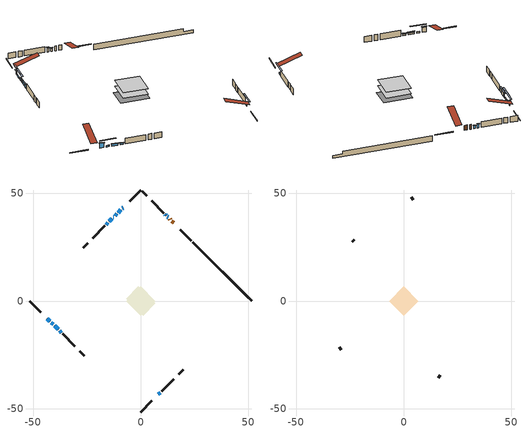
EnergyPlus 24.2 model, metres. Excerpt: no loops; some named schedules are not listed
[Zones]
conditioned space
 floor outside (Floor1 construction): -0.98,0 0,0.98 0.98,0 0,-0.98 z0.91
 floor adiabatic (AdiabaticFloorConstruction): -6.82,0 0,6.82 6.82,0 0,-6.82 z0.91
 floor foundation (Slab1 construction): -6.84,1.13 -1.13,6.84 6.84,-1.13 1.13,-6.84 z-1.45
 wall outside (RimJoist1 construction): 0,-51.56 5.13,-46.42 / -51.56,0 -46.42,-5.13 / 0,51.56 -5.13,46.42 / 23.52,28.04 18.39,33.17 z0.91:1.21
 wall outside (AdiabaticWallConstruction 1): 15.32,36.23 14.47,37.09 / 13.81,37.74 13.42,38.14 z0.91:2.94
 wall outside (AdiabaticWallConstruction): -8.2,43.36 -8.57,42.98 / -12.59,38.97 -12.7,38.86 / 11.73,39.83 11.35,40.21 z0.91:2.56; -43.36,-8.2 -42.17,-9.38 z0.91:2.94; 12.76,38.79 12.38,39.17 z0.91:2.13; -9.23,42.33 -10.45,41.1 / -11.11,40.45 -11.94,39.62 z0.91:1.65; 8.2,-43.36 9.02,-42.53 / -41.52,-10.04 -40.69,-10.87 z0.91:1.55; -13.36,38.2 -14.58,36.98 / -15.23,36.32 -16.06,35.49 z0.91:2.51; -40.03,-11.52 -38.38,-13.17 z0.91:1.67; -37.73,-13.83 -36.9,-14.66 z0.91:1.52
 wall outside (Wall1 construction): 9.68,-41.88 15.3,-36.26 / -36.25,-15.31 -30.63,-20.93 / -16.72,34.84 -22.34,29.22 / 10.69,40.86 5.08,46.48 z0.91:3.35
 wall outside (Wall3 construction): 17.63,-33.93 19.72,-31.84 / -28.29,-23.26 -26.21,-25.35 / -24.67,26.89 -26.76,24.8 / 2.74,48.81 0.66,50.9 z0.91:3.35
 wall foundation (FoundationWall1 construction): 24.18,27.38,-1.45 24.18,27.38,0.91 48.82,2.74,0.91 48.82,2.74,-0.32 51.56,0,-0.32 51.56,0,-1.45
 window (WindowConstruction 5): -8.2,43.36 -8.57,42.98 z0.91:2.56
 window (WindowConstruction 4): -43.36,-8.2 -42.17,-9.38 z0.91:2.94
 window (WindowConstruction 12): 12.76,38.79 12.38,39.17 z0.91:2.13
 window (WindowConstruction 8): -9.23,42.33 -10.45,41.1 z0.91:1.65
 window (WindowConstruction 9): -11.11,40.45 -11.93,39.62 z0.91:1.65
 window (WindowConstruction 10): 8.2,-43.36 9.02,-42.53 z0.91:1.54
 window (WindowConstruction 11): -41.52,-10.04 -40.69,-10.86 z0.91:1.54
 window (WindowConstruction 6): -12.59,38.96 -12.7,38.86 z0.91:2.56
 window (WindowConstruction 7): 11.73,39.83 11.35,40.21 z0.91:2.56
 window (WindowConstruction): -13.36,38.2 -14.58,36.98 z0.91:2.51
 window (WindowConstruction 1): -15.24,36.32 -16.06,35.49 z0.91:2.51
 window (WindowConstruction 2): -40.03,-11.52 -38.38,-13.17 z0.91:1.67
 window (WindowConstruction 3): -37.73,-13.83 -36.9,-14.65 z0.91:1.52
 door (Door): 15.32,36.23 14.47,37.09 z0.91:2.94
 door (Door 1): 13.81,37.75 13.42,38.14 z0.91:2.94
 ceiling adiabatic (AdiabaticFloorConstruction): 0,-6.82 6.82,0 0,6.82 -6.82,0 z0.91
attic - vented
 floor to conditioned space (Floor2 construction Reversed): -6.82,0 0,6.82 6.82,0 0,-6.82 z3.35
 wall outside (Wall2 construction): 15.95,-35.6 16.97,-34.58 / -29.97,-21.59 -28.95,-22.6 / -22.99,28.56 -24.01,27.54 / 4.42,47.14 3.4,48.16 z0.91:3.35
 roof outside (Roof1 construction): 7.54,-44.02,3.35 0.9,-37.37,6.48 -0.85,-39.12,6.48 5.79,-45.77,3.35; -44.02,-7.54,3.35 -37.37,-0.9,6.48 -39.12,0.85,6.48 -45.77,-5.79,3.35; -7.54,44.02,3.35 -0.9,37.37,6.48 0.85,39.12,6.48 -5.79,45.77,3.35; 15.98,35.58,3.35 9.34,28.93,6.48 11.09,27.18,6.48 17.73,33.83,3.35
shading: -8.72,42.84 -8.05,43.5 -8.34,43.78 -9,43.12 z2.76; -42.03,-9.52 -43.5,-8.05 -43.79,-8.35 -42.32,-9.82 z3.14; 12.24,39.31 12.9,38.65 13.19,38.93 12.52,39.6 z2.33; -12.28,39.27 -7.4,44.16 -7.69,44.45 -12.58,39.56 z4.24; -13.77,37.79 -9.28,42.28 -9.57,42.57 -14.06,38.08 z4.24; 10.85,-40.7 6.36,-45.19 6.66,-45.48 11.15,-40.99 z4.13; -38.86,-12.7 -43.35,-8.21 -43.64,-8.5 -39.15,-12.99 z4.13; -12.84,38.71 -12.45,39.11 -12.73,39.39 -13.12,39 z2.76; 11.21,40.35 11.87,39.69 12.15,39.97 11.49,40.63 z2.76; -14.72,36.84 -13.21,38.34 -13.51,38.63 -15.01,37.13 z2.71; -16.21,35.35 -15.09,36.46 -15.38,36.75 -16.5,35.64 z2.71; -38.24,-13.31 -40.18,-11.38 -40.47,-11.67 -38.53,-13.6 z1.87; -36.76,-14.8 -37.87,-13.69 -38.16,-13.98 -37.05,-15.09 z1.72
[Building]
Building 1: Terrain=Suburbs
[Site:Location]
Quebec Intl AP_QC: Latitude {deg}=46.8; Longitude {deg}=-71.38; Time Zone {hr}=-5; Elevation {m}=74; Keep Site Location Information=Yes
[Site:GroundTemperature:Shallow]
0.0108218, -2.24938, -2.43038, -1.3578, 2.94801, 7.23376, 10.9493, 13.303, 13.5029, 11.5886, 7.96783, 3.81355
[Site:WaterMainsTemperature]
Calculation Method=Schedule; Temperature Schedule=mains temperature schedule
[Material] Roughness=Rough; Thermal Absorptance=0.9
Name | Thickness {m} | Conductivity {W/m-K} | Density {kg/m3} | Specific Heat {J/kg-K} | Solar Absorptance | Visible Absorptance
asphalt or fiberglass shingles | 0.00635 | 0.162714 | 1121.4 | 1465.45 | 0.4 | 0.4
ceiling loosefill ins | 0.169333 | 0.0480833 | 16.02 | 1046.75 | 0.7 | 0.7
ceiling stud and cavity | 0.1397 | 0.0837774 | 65.682 | 1177.47 | 0.7 | 0.7
concrete 4.0 in. | 0.1016 | 1.803125 | 2242.8 | 837.4 | 0.7 | 0.7
concrete 8.0 in. | 0.2032 | 1.803125 | 2242.8 | 837.4 | 0.7 | 0.7
door material | 0.04445 | 0.0451087 | 512.64 | 1214.23 | 0.7 | 0.7
exterior vertical ins | 0.0268992 | 0.029427 | 32.04 | 1214.23 | 0.7 | 0.7
floor covering | 0.0127 | 0.0433444 | 54.468 | 1339.84 | 0.6 | 0.6
floor rigid ins; rim joist rigid ins; wall rigid ins | 0.051816 | 0.029427 | 32.04 | 1214.23 | 0.7 | 0.7
floor rigid ins 1; wall rigid ins 1 | 0.512978 | 0.029427 | 32.04 | 1214.23 | 0.7 | 0.7
floor stud and cavity | 0.1397 | 0.101559 | 92.3553 | 1139.71 | 0.7 | 0.7
floor stud and cavity 1 | 0.1397 | 1.75129 | 37.0049 | 1207.88 | 0.7 | 0.7
furniture material conditioned space 1 | 0.1524 | 0.115458 | 640.8 | 1214.23 | 0.6 | 0.6
gypsum board | 0.0127 | 0.160291 | 801 | 837.4 | 0.6 | 0.6
gypsum board 1 | 0.0127 | 0.160291 | 801 | 837.4 | 0.7 | 0.7
osb sheathing 0.5 in. | 0.0127 | 0.115458 | 512.64 | 1214.23 | 0.7 | 0.7
osb sheathing 0.75 in. | 0.01905 | 0.115458 | 512.64 | 1214.23 | 0.7 | 0.7
osb sheathing 2.0 in. | 0.0508 | 0.115458 | 512.64 | 1214.23 | 0.7 | 0.7
rim joist stud and cavity | 0.0508 | 0.0407728 | 125.044 | 1163.47 | 0.6 | 0.6
wall stud and cavity | 0.1397 | 0.199346 | 139.0536 | 1170.24 | 0.7 | 0.7
wall stud and cavity 1 | 0.0889 | 6.9971 | 50.32683 | 1063.81 | 0.6 | 0.6
wall stud and cavity 2 | 0.1397 | 0.319716 | 139.0536 | 1170.24 | 0.7 | 0.7
wall stud and cavity 3 | 0.0889 | 0.380278 | 52.3479 | 1209.89 | 0.7 | 0.7
wall stud and cavity 4 | 0.0889 | 0.391764 | 83.0341 | 1211.67 | 0.7 | 0.7
wood siding | 0.0254 | 0.102417 | 544.68 | 1172.36 | 0.4 | 0.4
wood siding 1 | 0.00254 | 0.102417 | 544.68 | 1172.36 | 0.4 | 0.4
wood siding 2; wood siding 3; wood siding 4 | 0.0254 | 0.102417 | 544.68 | 1172.36 | 0.7 | 0.7
[WindowMaterial:SimpleGlazingSystem]
Name | U-Factor {W/m2-K} | Solar Heat Gain Coefficient
WindowMaterial | 2.035563 | 0.42
WindowMaterial 1 | 2.3064 | 0.36
WindowMaterial 10 | 6.73808 | 0.74
WindowMaterial 2 | 2.25473 | 0.37
WindowMaterial 3 | 3.308 | 0.62
WindowMaterial 4 | 1.74428 | 0.36
WindowMaterial 5 | 6.70685 | 0.75
WindowMaterial 6 | 7.55231 | 0.54
WindowMaterial 7 | 2.288234 | 0.37
WindowMaterial 8 | 2.376243 | 0.34
WindowMaterial 9 | 3.30687 | 0.62
[Construction]
AdiabaticFloorConstruction: floor stud and cavity 1, floor rigid ins 1, osb sheathing 0.75 in., floor covering
AdiabaticWallConstruction: wood siding 3, wall rigid ins 1, wall stud and cavity 3, gypsum board
AdiabaticWallConstruction 1: wood siding 4, wall rigid ins 1, wall stud and cavity 3, gypsum board
Door; Door 1: door material
Floor1 construction: floor stud and cavity, floor rigid ins, osb sheathing 0.75 in., floor covering
Floor2 construction Reversed: gypsum board, ceiling stud and cavity, ceiling loosefill ins
FoundationWall1 construction: concrete 8.0 in., gypsum board 1
furniture construction conditioned space 1: furniture material conditioned space 1
PartitionWallConstruction: gypsum board, wall stud and cavity 4, gypsum board
RimJoist1 construction: wood siding 2, rim joist rigid ins, osb sheathing 2.0 in., rim joist stud and cavity
Roof1 construction: asphalt or fiberglass shingles
Slab1 construction: concrete 4.0 in.
Wall1 construction: wood siding, wall rigid ins, osb sheathing 0.5 in., wall stud and cavity, gypsum board
Wall2 construction: wood siding 1, wall stud and cavity 1
Wall3 construction: wood siding, wall rigid ins, osb sheathing 0.5 in., wall stud and cavity 2, gypsum board
WindowConstruction: WindowMaterial
WindowConstruction 1: WindowMaterial 1
WindowConstruction 10; WindowConstruction 11: WindowMaterial 9
WindowConstruction 12: WindowMaterial 10
WindowConstruction 2: WindowMaterial 2
WindowConstruction 3: WindowMaterial 3
WindowConstruction 4: WindowMaterial 4
WindowConstruction 5; WindowConstruction 7: WindowMaterial 5
WindowConstruction 6: WindowMaterial 6
WindowConstruction 8: WindowMaterial 7
WindowConstruction 9: WindowMaterial 8
[Zone] Multiplier=1; Part of Total Floor Area=Yes
Name | Volume {m3}
attic - vented | 47.2763
conditioned space | 461.9
[Space]
Name | Zone | Volume {m3}
attic - vented 1 | attic - vented | 47.2763
conditioned space 1 | conditioned space | 461.9
[ZoneInfiltration:EffectiveLeakageArea]
infil attic - vented 1: Zone or Space=attic - vented 1; Schedule=Always On Discrete; Effective Air Leakage Area {cm2}=3434.22; Stack Coefficient=0.000387297; Wind Coefficient=1.32966e-05
[ZoneMixing]
whole house fan mix: Zone or Space=attic - vented; Schedule=Always On Continuous; Design Flow Rate Calculation Method=Flow/Zone; Design Flow Rate {m3/s}=0; Source Zone or Space=conditioned space
[SurfaceProperty:ExposedFoundationPerimeter]
Slab1: Exposed Perimeter Calculation Method=TotalExposedPerimeter; Total Exposed Perimeter {m}=38.72
[InternalMass] Zone or ZoneList=conditioned space; Space or SpaceList=conditioned space 1
Name | Construction | Surface Area {m2}
furniture mass conditioned space 1 | furniture construction conditioned space 1 | 74.4209
partition wall mass | PartitionWallConstruction | 186.052
[Lights]
interior lighting: Zone or ZoneList or Space or SpaceList=conditioned space 1; Schedule=interior lighting schedule; Design Level Calculation Method=LightingLevel; Lighting Level {W}=343.2; Return Air Fraction=0; Fraction Radiant=0.6; Fraction Visible=0.2; Fraction Replaceable=1
[People]
occupants: Zone or ZoneList or Space or SpaceList=conditioned space 1; Number of People Schedule=occupants schedule; Number of People Calculation Method=People; Number of People=3; Fraction Radiant=0.314171; Sensible Heat Fraction=0.56303; Activity Level Schedule=occupants activity schedule; Carbon Dioxide Generation Rate {m3/s-W}=0; Enable ASHRAE 55 Comfort Warnings=No; Mean Radiant Temperature Calculation Type=EnclosureAveraged
[ElectricEquipment] Zone or ZoneList or Space or SpaceList=conditioned space 1; Design Level Calculation Method=EquipmentLevel
Name | Schedule | Design Level {W} | Fraction Latent | Fraction Radiant | Fraction Lost
clothes dryer | clothes dryer schedule | 140.772 | 0.015 | 0.081 | 0.85
clothes washer | clothes washer schedule | 32.1985 | 0.03 | 0.162 | 0.7
cooking range | cooking range schedule | 215.147 | 0.08 | 0.432 | 0.2
dishwasher | dishwasher schedule | 66.8632 | 0.3 | 0.18 | 0.4
fridge | fridge schedule | 72.9452 | 0 | 0.6 | 0
mech vent bath fan 0 | mech vent bath fan 0 schedule | 50.2 | 0 | 0 | 1
mech vent bath fan 1 | mech vent bath fan 1 schedule | 50.2 | 0 | 0 | 1
mech vent house fan | mech vent house fan schedule | 19.9167 | 0 | 0 | 0.5
mech vent house fan cfis | mech vent house fan cfis schedule | 0 | 0 | 0 | 0
mech vent range fan 0 | mech vent range fan 0 schedule | 57 | 0 | 0 | 1
misc plug loads | misc plug loads schedule | 494.7 | 0.045 | 0.513 | 0.1
whole house fan | Always On Discrete | 0 | 0 | 0 | 1
[OtherEquipment] Zone or ZoneList or Space or SpaceList=conditioned space 1; Design Level Calculation Method=EquipmentLevel
Name | Fuel Type | Schedule | Design Level {W} | Fraction Latent | Fraction Radiant | Fraction Lost
clothes dryer 1 | Electricity | clothes dryer schedule | 0 | 0.015 | 0.081 | 0.85
cooking range 1 | Electricity | cooking range schedule | 0 | 0.08 | 0.432 | 0.2
general water use latent | None | general water use schedule | 62.594 | 1 | 0 | 0
general water use sensible | None | general water use schedule | -61.6891 | 0 | 0.6 | 0
mech vent house fan latent load | None | Always On Discrete | 0 | 1 | 0 | 0
mech vent house fan sensible load | None | Always On Discrete | 0 | 0 | 0 | 0
water heater energy adjustment1 | Electricity | Always On Discrete | 0.01 | 0 | 0 | 1
[ZoneInfiltration:DesignFlowRate] Zone or ZoneList or Space or SpaceList=conditioned space 1; Schedule=Always On Discrete; Design Flow Rate Calculation Method=Flow/Zone; Design Flow Rate {m3/s}=0
infil flow; natural vent flow; whole house fan flow
[Foundation:Kiva]
Foundation Kiva 1: Initial Indoor Air Temperature {C}=18; Wall Height Above Grade {m}=0.910011; Wall Depth Below Slab {m}=0.2032; Custom Block Material Name 1=exterior vertical ins; Custom Block Depth 1 {m}=2.36001; Custom Block X Position 1 {m}=0.2159; Custom Block Z Position 1 {m}=0
[Foundation:Kiva:Settings]
Soil Conductivity {W/m-K}=0.849921; Soil Density {kg/m3}=1842.3; Soil Specific Heat {J/kg-K}=418.7; Ground Solar Absorptivity=0.9; Ground Thermal Absorptivity=0.9; Ground Surface Roughness {m}=0.03; Far-Field Width {m}=40; Deep-Ground Boundary Condition=ZeroFlux; Deep-Ground Depth {m}=40; Minimum Cell Dimension {m}=0.2; Maximum Cell Growth Coefficient=3; Simulation Timestep=Timestep
[Exterior:Lights]
exterior lighting: Schedule=exterior lighting schedule; Design Level {W}=75.6
[Schedule:Constant]
Name | Hourly Value
Always On Continuous; mech vent house fan schedule; mech vent house fan cfis schedule; Always On Discrete | 1
occupants activity schedule | 117.228
fridge schedule | 0
[Schedule:Week:Daily]
interior lighting schedule Week Rule - Jan1-Jan27: interior lighting schedule day, interior lighting schedule day, interior lighting schedule day, interior lighting schedule day, interior lighting schedule day, interior lighting schedule day, interior lighting schedule day, interior lighting schedule default day, interior lighting schedule default day, interior lighting schedule default day, interior lighting schedule default day, interior lighting schedule default day
interior lighting schedule Week Rule - Jan28-Feb3: interior lighting schedule day, interior lighting schedule day, interior lighting schedule day, interior lighting schedule day, interior lighting schedule day 1, interior lighting schedule day 1, interior lighting schedule day 1, interior lighting schedule default day, interior lighting schedule default day, interior lighting schedule default day, interior lighting schedule default day, interior lighting schedule default day
interior lighting schedule Week Rule - Feb4-Feb24: interior lighting schedule day 1, interior lighting schedule day 1, interior lighting schedule day 1, interior lighting schedule day 1, interior lighting schedule day 1, interior lighting schedule day 1, interior lighting schedule day 1, interior lighting schedule default day, interior lighting schedule default day, interior lighting schedule default day, interior lighting schedule default day, interior lighting schedule default day
interior lighting schedule Week Rule - Feb25-Mar3: interior lighting schedule day 1, interior lighting schedule day 1, interior lighting schedule day 1, interior lighting schedule day 1, interior lighting schedule day 2, interior lighting schedule day 2, interior lighting schedule day 2, interior lighting schedule default day, interior lighting schedule default day, interior lighting schedule default day, interior lighting schedule default day, interior lighting schedule default day
interior lighting schedule Week Rule - Mar4-Mar31: interior lighting schedule day 2, interior lighting schedule day 2, interior lighting schedule day 2, interior lighting schedule day 2, interior lighting schedule day 2, interior lighting schedule day 2, interior lighting schedule day 2, interior lighting schedule default day, interior lighting schedule default day, interior lighting schedule default day, interior lighting schedule default day, interior lighting schedule default day
interior lighting schedule Week Rule - Apr1-Apr28: interior lighting schedule day 3, interior lighting schedule day 3, interior lighting schedule day 3, interior lighting schedule day 3, interior lighting schedule day 3, interior lighting schedule day 3, interior lighting schedule day 3, interior lighting schedule default day, interior lighting schedule default day, interior lighting schedule default day, interior lighting schedule default day, interior lighting schedule default day
interior lighting schedule Week Rule - Apr29-May5: interior lighting schedule day 3, interior lighting schedule day 3, interior lighting schedule day 4, interior lighting schedule day 4, interior lighting schedule day 4, interior lighting schedule day 4, interior lighting schedule day 4, interior lighting schedule default day, interior lighting schedule default day, interior lighting schedule default day, interior lighting schedule default day, interior lighting schedule default day
interior lighting schedule Week Rule - May6-May26: interior lighting schedule day 4, interior lighting schedule day 4, interior lighting schedule day 4, interior lighting schedule day 4, interior lighting schedule day 4, interior lighting schedule day 4, interior lighting schedule day 4, interior lighting schedule default day, interior lighting schedule default day, interior lighting schedule default day, interior lighting schedule default day, interior lighting schedule default day
interior lighting schedule Week Rule - May27-Jun2: interior lighting schedule day 4, interior lighting schedule day 4, interior lighting schedule day 4, interior lighting schedule day 4, interior lighting schedule day 4, interior lighting schedule day 5, interior lighting schedule day 5, interior lighting schedule default day, interior lighting schedule default day, interior lighting schedule default day, interior lighting schedule default day, interior lighting schedule default day
interior lighting schedule Week Rule - Jun3-Jun30: interior lighting schedule day 5, interior lighting schedule day 5, interior lighting schedule day 5, interior lighting schedule day 5, interior lighting schedule day 5, interior lighting schedule day 5, interior lighting schedule day 5, interior lighting schedule default day, interior lighting schedule default day, interior lighting schedule default day, interior lighting schedule default day, interior lighting schedule default day
interior lighting schedule Week Rule - Jul1-Jul28: interior lighting schedule day 6, interior lighting schedule day 6, interior lighting schedule day 6, interior lighting schedule day 6, interior lighting schedule day 6, interior lighting schedule day 6, interior lighting schedule day 6, interior lighting schedule default day, interior lighting schedule default day, interior lighting schedule default day, interior lighting schedule default day, interior lighting schedule default day
interior lighting schedule Week Rule - Jul29-Aug4: interior lighting schedule day 6, interior lighting schedule day 6, interior lighting schedule day 6, interior lighting schedule day 7, interior lighting schedule day 7, interior lighting schedule day 7, interior lighting schedule day 7, interior lighting schedule default day, interior lighting schedule default day, interior lighting schedule default day, interior lighting schedule default day, interior lighting schedule default day
interior lighting schedule Week Rule - Aug5-Aug25: interior lighting schedule day 7, interior lighting schedule day 7, interior lighting schedule day 7, interior lighting schedule day 7, interior lighting schedule day 7, interior lighting schedule day 7, interior lighting schedule day 7, interior lighting schedule default day, interior lighting schedule default day, interior lighting schedule default day, interior lighting schedule default day, interior lighting schedule default day
interior lighting schedule Week Rule - Aug26-Sep1: interior lighting schedule day 7, interior lighting schedule day 7, interior lighting schedule day 7, interior lighting schedule day 7, interior lighting schedule day 7, interior lighting schedule day 7, interior lighting schedule day 8, interior lighting schedule default day, interior lighting schedule default day, interior lighting schedule default day, interior lighting schedule default day, interior lighting schedule default day
interior lighting schedule Week Rule - Sep2-Sep29: interior lighting schedule day 8, interior lighting schedule day 8, interior lighting schedule day 8, interior lighting schedule day 8, interior lighting schedule day 8, interior lighting schedule day 8, interior lighting schedule day 8, interior lighting schedule default day, interior lighting schedule default day, interior lighting schedule default day, interior lighting schedule default day, interior lighting schedule default day
interior lighting schedule Week Rule - Sep30-Oct6: interior lighting schedule day 8, interior lighting schedule day 9, interior lighting schedule day 9, interior lighting schedule day 9, interior lighting schedule day 9, interior lighting schedule day 9, interior lighting schedule day 9, interior lighting schedule default day, interior lighting schedule default day, interior lighting schedule default day, interior lighting schedule default day, interior lighting schedule default day
interior lighting schedule Week Rule - Oct7-Oct27: interior lighting schedule day 9, interior lighting schedule day 9, interior lighting schedule day 9, interior lighting schedule day 9, interior lighting schedule day 9, interior lighting schedule day 9, interior lighting schedule day 9, interior lighting schedule default day, interior lighting schedule default day, interior lighting schedule default day, interior lighting schedule default day, interior lighting schedule default day
interior lighting schedule Week Rule - Oct28-Nov3: interior lighting schedule day 9, interior lighting schedule day 9, interior lighting schedule day 9, interior lighting schedule day 9, interior lighting schedule day 10, interior lighting schedule day 10, interior lighting schedule day 10, interior lighting schedule default day, interior lighting schedule default day, interior lighting schedule default day, interior lighting schedule default day, interior lighting schedule default day
interior lighting schedule Week Rule - Nov4-Nov24: interior lighting schedule day 10, interior lighting schedule day 10, interior lighting schedule day 10, interior lighting schedule day 10, interior lighting schedule day 10, interior lighting schedule day 10, interior lighting schedule day 10, interior lighting schedule default day, interior lighting schedule default day, interior lighting schedule default day, interior lighting schedule default day, interior lighting schedule default day
interior lighting schedule Week Rule - Nov25-Dec1: interior lighting schedule day 10, interior lighting schedule day 10, interior lighting schedule day 10, interior lighting schedule day 10, interior lighting schedule day 10, interior lighting schedule day 10, interior lighting schedule day 11, interior lighting schedule default day, interior lighting schedule default day, interior lighting schedule default day, interior lighting schedule default day, interior lighting schedule default day
interior lighting schedule Week Rule - Dec2-Dec31: interior lighting schedule day 11, interior lighting schedule day 11, interior lighting schedule day 11, interior lighting schedule day 11, interior lighting schedule day 11, interior lighting schedule day 11, interior lighting schedule day 11, interior lighting schedule default day, interior lighting schedule default day, interior lighting schedule default day, interior lighting schedule default day, interior lighting schedule default day
occupants schedule Week Rule - Jan1-Dec31: occupants schedule day, occupants schedule day, occupants schedule day, occupants schedule day, occupants schedule day, occupants schedule day, occupants schedule day, occupants schedule default day, occupants schedule default day, occupants schedule default day, occupants schedule default day, occupants schedule default day
clothes dryer schedule Week Rule - Jan1-Dec31: clothes dryer schedule day, clothes dryer schedule day, clothes dryer schedule day, clothes dryer schedule day, clothes dryer schedule day, clothes dryer schedule day, clothes dryer schedule day, clothes dryer schedule default day, clothes dryer schedule default day, clothes dryer schedule default day, clothes dryer schedule default day, clothes dryer schedule default day
clothes washer schedule Week Rule - Jan1-Dec31: clothes washer schedule day, clothes washer schedule day, clothes washer schedule day, clothes washer schedule day, clothes washer schedule day, clothes washer schedule day, clothes washer schedule day, clothes washer schedule default day, clothes washer schedule default day, clothes washer schedule default day, clothes washer schedule default day, clothes washer schedule default day
cooking range schedule Week Rule - Jan1-Dec31: cooking range schedule day, cooking range schedule day, cooking range schedule day, cooking range schedule day, cooking range schedule day, cooking range schedule day, cooking range schedule day, cooking range schedule default day, cooking range schedule default day, cooking range schedule default day, cooking range schedule default day, cooking range schedule default day
dishwasher schedule Week Rule - Jan1-Dec31: dishwasher schedule day, dishwasher schedule day, dishwasher schedule day, dishwasher schedule day, dishwasher schedule day, dishwasher schedule day, dishwasher schedule day, dishwasher schedule default day, dishwasher schedule default day, dishwasher schedule default day, dishwasher schedule default day, dishwasher schedule default day
mech vent bath fan 0 schedule Week Rule - Jan1-Dec31: mech vent bath fan 0 schedule day, mech vent bath fan 0 schedule day, mech vent bath fan 0 schedule day, mech vent bath fan 0 schedule day, mech vent bath fan 0 schedule day, mech vent bath fan 0 schedule day, mech vent bath fan 0 schedule day, mech vent bath fan 0 schedule default day, mech vent bath fan 0 schedule default day, mech vent bath fan 0 schedule default day, mech vent bath fan 0 schedule default day, mech vent bath fan 0 schedule default day
mech vent bath fan 1 schedule Week Rule - Jan1-Dec31: mech vent bath fan 1 schedule day, mech vent bath fan 1 schedule day, mech vent bath fan 1 schedule day, mech vent bath fan 1 schedule day, mech vent bath fan 1 schedule day, mech vent bath fan 1 schedule day, mech vent bath fan 1 schedule day, mech vent bath fan 1 schedule default day, mech vent bath fan 1 schedule default day, mech vent bath fan 1 schedule default day, mech vent bath fan 1 schedule default day, mech vent bath fan 1 schedule default day
mech vent range fan 0 schedule Week Rule - Jan1-Dec31: mech vent range fan 0 schedule day, mech vent range fan 0 schedule day, mech vent range fan 0 schedule day, mech vent range fan 0 schedule day, mech vent range fan 0 schedule day, mech vent range fan 0 schedule day, mech vent range fan 0 schedule day, mech vent range fan 0 schedule default day, mech vent range fan 0 schedule default day, mech vent range fan 0 schedule default day, mech vent range fan 0 schedule default day, mech vent range fan 0 schedule default day
misc plug loads schedule Week Rule - Jan1-Dec31: misc plug loads schedule day, misc plug loads schedule day, misc plug loads schedule day, misc plug loads schedule day, misc plug loads schedule day, misc plug loads schedule day, misc plug loads schedule day, misc plug loads schedule default day, misc plug loads schedule default day, misc plug loads schedule default day, misc plug loads schedule default day, misc plug loads schedule default day
general water use schedule Week Rule - Jan1-Dec31: general water use schedule day, general water use schedule day, general water use schedule day, general water use schedule day, general water use schedule day, general water use schedule day, general water use schedule day, general water use schedule default day, general water use schedule default day, general water use schedule default day, general water use schedule default day, general water use schedule default day
exterior lighting schedule Week Rule - Jan1-Jan27: exterior lighting schedule day, exterior lighting schedule day, exterior lighting schedule day, exterior lighting schedule day, exterior lighting schedule day, exterior lighting schedule day, exterior lighting schedule day, exterior lighting schedule default day, exterior lighting schedule default day, exterior lighting schedule default day, exterior lighting schedule default day, exterior lighting schedule default day
exterior lighting schedule Week Rule - Jan28-Feb3: exterior lighting schedule day, exterior lighting schedule day, exterior lighting schedule day, exterior lighting schedule day, exterior lighting schedule day 1, exterior lighting schedule day 1, exterior lighting schedule day 1, exterior lighting schedule default day, exterior lighting schedule default day, exterior lighting schedule default day, exterior lighting schedule default day, exterior lighting schedule default day
exterior lighting schedule Week Rule - Feb4-Feb24: exterior lighting schedule day 1, exterior lighting schedule day 1, exterior lighting schedule day 1, exterior lighting schedule day 1, exterior lighting schedule day 1, exterior lighting schedule day 1, exterior lighting schedule day 1, exterior lighting schedule default day, exterior lighting schedule default day, exterior lighting schedule default day, exterior lighting schedule default day, exterior lighting schedule default day
exterior lighting schedule Week Rule - Feb25-Mar3: exterior lighting schedule day 1, exterior lighting schedule day 1, exterior lighting schedule day 1, exterior lighting schedule day 1, exterior lighting schedule day 2, exterior lighting schedule day 2, exterior lighting schedule day 2, exterior lighting schedule default day, exterior lighting schedule default day, exterior lighting schedule default day, exterior lighting schedule default day, exterior lighting schedule default day
exterior lighting schedule Week Rule - Mar4-Mar31: exterior lighting schedule day 2, exterior lighting schedule day 2, exterior lighting schedule day 2, exterior lighting schedule day 2, exterior lighting schedule day 2, exterior lighting schedule day 2, exterior lighting schedule day 2, exterior lighting schedule default day, exterior lighting schedule default day, exterior lighting schedule default day, exterior lighting schedule default day, exterior lighting schedule default day
exterior lighting schedule Week Rule - Apr1-Apr28: exterior lighting schedule day 3, exterior lighting schedule day 3, exterior lighting schedule day 3, exterior lighting schedule day 3, exterior lighting schedule day 3, exterior lighting schedule day 3, exterior lighting schedule day 3, exterior lighting schedule default day, exterior lighting schedule default day, exterior lighting schedule default day, exterior lighting schedule default day, exterior lighting schedule default day
exterior lighting schedule Week Rule - Apr29-May5: exterior lighting schedule day 3, exterior lighting schedule day 3, exterior lighting schedule day 4, exterior lighting schedule day 4, exterior lighting schedule day 4, exterior lighting schedule day 4, exterior lighting schedule day 4, exterior lighting schedule default day, exterior lighting schedule default day, exterior lighting schedule default day, exterior lighting schedule default day, exterior lighting schedule default day
exterior lighting schedule Week Rule - May6-May26: exterior lighting schedule day 4, exterior lighting schedule day 4, exterior lighting schedule day 4, exterior lighting schedule day 4, exterior lighting schedule day 4, exterior lighting schedule day 4, exterior lighting schedule day 4, exterior lighting schedule default day, exterior lighting schedule default day, exterior lighting schedule default day, exterior lighting schedule default day, exterior lighting schedule default day
exterior lighting schedule Week Rule - May27-Jun2: exterior lighting schedule day 4, exterior lighting schedule day 4, exterior lighting schedule day 4, exterior lighting schedule day 4, exterior lighting schedule day 4, exterior lighting schedule day 5, exterior lighting schedule day 5, exterior lighting schedule default day, exterior lighting schedule default day, exterior lighting schedule default day, exterior lighting schedule default day, exterior lighting schedule default day
exterior lighting schedule Week Rule - Jun3-Jun30: exterior lighting schedule day 5, exterior lighting schedule day 5, exterior lighting schedule day 5, exterior lighting schedule day 5, exterior lighting schedule day 5, exterior lighting schedule day 5, exterior lighting schedule day 5, exterior lighting schedule default day, exterior lighting schedule default day, exterior lighting schedule default day, exterior lighting schedule default day, exterior lighting schedule default day
exterior lighting schedule Week Rule - Jul1-Jul28: exterior lighting schedule day 6, exterior lighting schedule day 6, exterior lighting schedule day 6, exterior lighting schedule day 6, exterior lighting schedule day 6, exterior lighting schedule day 6, exterior lighting schedule day 6, exterior lighting schedule default day, exterior lighting schedule default day, exterior lighting schedule default day, exterior lighting schedule default day, exterior lighting schedule default day
exterior lighting schedule Week Rule - Jul29-Aug4: exterior lighting schedule day 6, exterior lighting schedule day 6, exterior lighting schedule day 6, exterior lighting schedule day 7, exterior lighting schedule day 7, exterior lighting schedule day 7, exterior lighting schedule day 7, exterior lighting schedule default day, exterior lighting schedule default day, exterior lighting schedule default day, exterior lighting schedule default day, exterior lighting schedule default day
exterior lighting schedule Week Rule - Aug5-Aug25: exterior lighting schedule day 7, exterior lighting schedule day 7, exterior lighting schedule day 7, exterior lighting schedule day 7, exterior lighting schedule day 7, exterior lighting schedule day 7, exterior lighting schedule day 7, exterior lighting schedule default day, exterior lighting schedule default day, exterior lighting schedule default day, exterior lighting schedule default day, exterior lighting schedule default day
exterior lighting schedule Week Rule - Aug26-Sep1: exterior lighting schedule day 7, exterior lighting schedule day 7, exterior lighting schedule day 7, exterior lighting schedule day 7, exterior lighting schedule day 7, exterior lighting schedule day 7, exterior lighting schedule day 8, exterior lighting schedule default day, exterior lighting schedule default day, exterior lighting schedule default day, exterior lighting schedule default day, exterior lighting schedule default day
exterior lighting schedule Week Rule - Sep2-Sep29: exterior lighting schedule day 8, exterior lighting schedule day 8, exterior lighting schedule day 8, exterior lighting schedule day 8, exterior lighting schedule day 8, exterior lighting schedule day 8, exterior lighting schedule day 8, exterior lighting schedule default day, exterior lighting schedule default day, exterior lighting schedule default day, exterior lighting schedule default day, exterior lighting schedule default day
exterior lighting schedule Week Rule - Sep30-Oct6: exterior lighting schedule day 8, exterior lighting schedule day 9, exterior lighting schedule day 9, exterior lighting schedule day 9, exterior lighting schedule day 9, exterior lighting schedule day 9, exterior lighting schedule day 9, exterior lighting schedule default day, exterior lighting schedule default day, exterior lighting schedule default day, exterior lighting schedule default day, exterior lighting schedule default day
[Schedule:Year]
interior lighting schedule: interior lighting schedule Week Rule - Jan1-Jan27, 1, 1, 1, 27, interior lighting schedule Week Rule - Jan28-Feb3, 1, 28, 2, 3, interior lighting schedule Week Rule - Feb4-Feb24, 2, 4, 2, 24, interior lighting schedule Week Rule - Feb25-Mar3, 2, 25, 3, 3, interior lighting schedule Week Rule - Mar4-Mar31, 3, 4, 3, 31, interior lighting schedule Week Rule - Apr1-Apr28, 4, 1, 4, 28, interior lighting schedule Week Rule - Apr29-May5, 4, 29, 5, 5, interior lighting schedule Week Rule - May6-May26, 5, 6, 5, 26, interior lighting schedule Week Rule - May27-Jun2, 5, 27, 6, 2, interior lighting schedule Week Rule - Jun3-Jun30, 6, 3, 6, 30, interior lighting schedule Week Rule - Jul1-Jul28, 7, 1, 7, 28, interior lighting schedule Week Rule - Jul29-Aug4, 7, 29, 8, 4, interior lighting schedule Week Rule - Aug5-Aug25, 8, 5, 8, 25, interior lighting schedule Week Rule - Aug26-Sep1, 8, 26, 9, 1, interior lighting schedule Week Rule - Sep2-Sep29, 9, 2, 9, 29, interior lighting schedule Week Rule - Sep30-Oct6, 9, 30, 10, 6, interior lighting schedule Week Rule - Oct7-Oct27, 10, 7, 10, 27, interior lighting schedule Week Rule - Oct28-Nov3, 10, 28, 11, 3, interior lighting schedule Week Rule - Nov4-Nov24, 11, 4, 11, 24, interior lighting schedule Week Rule - Nov25-Dec1, 11, 25, 12, 1, interior lighting schedule Week Rule - Dec2-Dec31, 12, 2, 12, 31
occupants schedule: occupants schedule Week Rule - Jan1-Dec31, 1, 1, 12, 31
clothes dryer schedule: clothes dryer schedule Week Rule - Jan1-Dec31, 1, 1, 12, 31
clothes washer schedule: clothes washer schedule Week Rule - Jan1-Dec31, 1, 1, 12, 31
cooking range schedule: cooking range schedule Week Rule - Jan1-Dec31, 1, 1, 12, 31
dishwasher schedule: dishwasher schedule Week Rule - Jan1-Dec31, 1, 1, 12, 31
mech vent bath fan 0 schedule: mech vent bath fan 0 schedule Week Rule - Jan1-Dec31, 1, 1, 12, 31
mech vent bath fan 1 schedule: mech vent bath fan 1 schedule Week Rule - Jan1-Dec31, 1, 1, 12, 31
mech vent range fan 0 schedule: mech vent range fan 0 schedule Week Rule - Jan1-Dec31, 1, 1, 12, 31
misc plug loads schedule: misc plug loads schedule Week Rule - Jan1-Dec31, 1, 1, 12, 31
general water use schedule: general water use schedule Week Rule - Jan1-Dec31, 1, 1, 12, 31
exterior lighting schedule: exterior lighting schedule Week Rule - Jan1-Jan27, 1, 1, 1, 27, exterior lighting schedule Week Rule - Jan28-Feb3, 1, 28, 2, 3, exterior lighting schedule Week Rule - Feb4-Feb24, 2, 4, 2, 24, exterior lighting schedule Week Rule - Feb25-Mar3, 2, 25, 3, 3, exterior lighting schedule Week Rule - Mar4-Mar31, 3, 4, 3, 31, exterior lighting schedule Week Rule - Apr1-Apr28, 4, 1, 4, 28, exterior lighting schedule Week Rule - Apr29-May5, 4, 29, 5, 5, exterior lighting schedule Week Rule - May6-May26, 5, 6, 5, 26, exterior lighting schedule Week Rule - May27-Jun2, 5, 27, 6, 2, exterior lighting schedule Week Rule - Jun3-Jun30, 6, 3, 6, 30, exterior lighting schedule Week Rule - Jul1-Jul28, 7, 1, 7, 28, exterior lighting schedule Week Rule - Jul29-Aug4, 7, 29, 8, 4, exterior lighting schedule Week Rule - Aug5-Aug25, 8, 5, 8, 25, exterior lighting schedule Week Rule - Aug26-Sep1, 8, 26, 9, 1, exterior lighting schedule Week Rule - Sep2-Sep29, 9, 2, 9, 29, exterior lighting schedule Week Rule - Sep30-Oct6, 9, 30, 10, 6, exterior lighting schedule Week Rule - Oct7-Oct27, 10, 7, 10, 27, exterior lighting schedule Week Rule - Oct28-Nov3, 10, 28, 11, 3, exterior lighting schedule Week Rule - Nov4-Nov24, 11, 4, 11, 24, exterior lighting schedule Week Rule - Nov25-Dec1, 11, 25, 12, 1, exterior lighting schedule Week Rule - Dec2-Dec31, 12, 2, 12, 31
[Schedule:Compact]
mains temperature schedule: Through: 01/01, For: AllDays, Until: 24:00, 5.175, Through: 01/02, For: AllDays, Until: 24:00, 5.10167, Through: 01/03, For: AllDays, Until: 24:00, 5.02889, Through: 01/04, For: AllDays, Until: 24:00, 4.95778, Through: 01/05, For: AllDays, Until: 24:00, 4.88778, Through: 01/06, For: AllDays, Until: 24:00, 4.81833, Through: 01/07, For: AllDays, Until: 24:00, 4.75056, Through: 01/08, For: AllDays, Until: 24:00, 4.68389, Through: 01/09, For: AllDays, Until: 24:00, 4.61833, Through: 01/10, For: AllDays, Until: 24:00, 4.55389, Through: 01/11, For: AllDays, Until: 24:00, 4.49056, Through: 01/12, For: AllDays, Until: 24:00, 4.42889, Through: 01/13, For: AllDays, Until: 24:00, 4.36778, Through: 01/14, For: AllDays, Until: 24:00, 4.30889, Through: 01/15, For: AllDays, Until: 24:00, 4.25056, Through: 01/16, For: AllDays, Until: 24:00, 4.19389, Through: 01/17, For: AllDays, Until: 24:00, 4.13833, Through: 01/18, For: AllDays, Until: 24:00, 4.08444, Through: 01/19, For: AllDays, Until: 24:00, 4.03167, Through: 01/20, For: AllDays, Until: 24:00, 3.98056, Through: 01/21, For: AllDays, Until: 24:00, 3.93056, Through: 01/22, For: AllDays, Until: 24:00, 3.88222, Through: 01/23, For: AllDays, Until: 24:00, 3.835, Through: 01/24, For: AllDays, Until: 24:00, 3.78944, Through: 01/25, For: AllDays, Until: 24:00, 3.74556, Through: 01/26, For: AllDays, Until: 24:00, 3.70278, Through: 01/27, For: AllDays, Until: 24:00, 3.66167, Through: 01/28, For: AllDays, Until: 24:00, 3.62167, Through: 01/29, For: AllDays, Until: 24:00, 3.58389, Through: 01/30, For: AllDays, Until: 24:00, 3.54722, Through: 01/31, For: AllDays, Until: 24:00, 3.51167, Through: 02/01, For: AllDays, Until: 24:00, 3.47833, Through: 02/02, For: AllDays, Until: 24:00, 3.44611, Through: 02/03, For: AllDays, Until: 24:00, 3.41556, Through: 02/04, For: AllDays, Until: 24:00, 3.38667, Through: 02/05, For: AllDays, Until: 24:00, 3.35944, Through: 02/06, For: AllDays, Until: 24:00, 3.33389, Through: 02/07, For: AllDays, Until: 24:00, 3.30944, Through: 02/08, For: AllDays, Until: 24:00, 3.28667, Through: 02/09, For: AllDays, Until: 24:00, 3.26611, Through: 02/10, For: AllDays, Until: 24:00, 3.24667, Through: 02/11, For: AllDays, Until: 24:00, 3.22889, Through: 02/12, For: AllDays, Until: 24:00, 3.21278, Through: 02/13, For: AllDays, Until: 24:00, 3.19833, Through: 02/14, For: AllDays, Until: 24:00, 3.18556, Through: 02/15, For: AllDays, Until: 24:00, 3.17389, Through: 02/16, For: AllDays, Until: 24:00, 3.16444, Through: 02/17, For: AllDays, Until: 24:00, 3.15667, Through: 02/18, For: AllDays, Until: 24:00, 3.15056, Through: 02/19, For: AllDays, Until: 24:00, 3.14556, Through: 02/20, For: AllDays, Until: 24:00, 3.14278, Through: 02/21, For: AllDays, Until: 24:00, 3.14111, Through: 02/22, For: AllDays, Until: 24:00, 3.14167, Through: 02/23, For: AllDays, Until: 24:00, 3.14333, Through: 02/24, For: AllDays, Until: 24:00, 3.14722, Through: 02/25, For: AllDays, Until: 24:00, 3.15222, Through: 02/26, For: AllDays, Until: 24:00, 3.15944, Through: 02/27, For: AllDays, Until: 24:00, 3.16778, Through: 02/28, For: AllDays, Until: 24:00, 3.17778, Through: 03/01, For: AllDays, Until: 24:00, 3.18944, Through: 03/02, For: AllDays, Until: 24:00, 3.20333, Through: 03/03, For: AllDays, Until: 24:00, 3.21833, Through: 03/04, For: AllDays, Until: 24:00, 3.235, Through: 03/05, For: AllDays, Until: 24:00, 3.25333, Through: 03/06, For: AllDays, Until: 24:00, 3.27333, Through: 03/07, For: AllDays, Until: 24:00, 3.29444, Through: 03/08, For: AllDays, Until: 24:00, 3.31778, Through: 03/09, For: AllDays, Until: 24:00, 3.34222, Through: 03/10, For: AllDays, Until: 24:00, 3.36889, Through: 03/11, For: AllDays, Until: 24:00, 3.39667, Through: 03/12, For: AllDays, Until: 24:00, 3.42611, Through: 03/13, For: AllDays, Until: 24:00, 3.45722, Through: 03/14, For: AllDays, Until: 24:00, 3.49, Through: 03/15, For: AllDays, Until: 24:00, 3.52389, Through: 03/16, For: AllDays, Until: 24:00, 3.55944, Through: 03/17, For: AllDays, Until: 24:00, 3.59667, Through: 03/18, For: AllDays, Until: 24:00, 3.63556, Through: 03/19, For: AllDays, Until: 24:00, 3.67556, Through: 03/20, For: AllDays, Until: 24:00, 3.71722, Through: 03/21, For: AllDays, Until: 24:00, 3.76056, Through: 03/22, For: AllDays, Until: 24:00, 3.80556, Through: 03/23, For: AllDays, Until: 24:00, 3.85111, Through: 03/24, For: AllDays, Until: 24:00, 3.89889, Through: 03/25, For: AllDays, Until: 24:00, 3.94778, Through: 03/26, For: AllDays, Until: 24:00, 3.99833, Through: 03/27, For: AllDays, Until: 24:00, 4.05, Through: 03/28, For: AllDays, Until: 24:00, 4.10333, Through: 03/29, For: AllDays, Until: 24:00, 4.15778, Through: 03/30, For: AllDays, Until: 24:00, 4.21333, Through: 03/31, For: AllDays, Until: 24:00, 4.27056, Through: 04/01, For: AllDays, Until: 24:00, 4.32944, Through: 04/02, For: AllDays, Until: 24:00, 4.38889, Through: 04/03, For: AllDays, Until: 24:00, 4.45, Through: 04/04, For: AllDays, Until: 24:00, 4.51222, Through: 04/05, For: AllDays, Until: 24:00, 4.57611, Through: 04/06, For: AllDays, Until: 24:00, 4.64056, Through: 04/07, For: AllDays, Until: 24:00, 4.70667, Through: 04/08, For: AllDays, Until: 24:00, 4.77389, Through: 04/09, For: AllDays, Until: 24:00, 4.84222, Through: 04/10, For: AllDays, Until: 24:00, 4.91167, Through: 04/11, For: AllDays, Until: 24:00, 4.98278, Through: 04/12, For: AllDays, Until: 24:00, 5.05444, Through: 04/13, For: AllDays, Until: 24:00, 5.12722, Through: 04/14, For: AllDays, Until: 24:00, 5.20111, Through: 04/15, For: AllDays, Until: 24:00, 5.27611, Through: 04/16, For: AllDays, Until: 24:00, 5.35167, Through: 04/17, For: AllDays, Until: 24:00, 5.42889, Through: 04/18, For: AllDays, Until: 24:00, 5.50667, Through: 04/19, For: AllDays, Until: 24:00, 5.58556, Through: 04/20, For: AllDays, Until: 24:00, 5.665, Through: 04/21, For: AllDays, Until: 24:00, 5.74611, Through: 04/22, For: AllDays, Until: 24:00, 5.82722, Through: 04/23, For: AllDays, Until: 24:00, 5.91, Through: 04/24, For: AllDays, Until: 24:00, 5.99278, Through: 04/25, For: AllDays, Until: 24:00, 6.07722, Through: 04/26, For: AllDays, Until: 24:00, 6.16167, Through: 04/27, For: AllDays, Until: 24:00, 6.24722, Through: 04/28, For: AllDays, Until: 24:00, 6.33389, Through: 04/29, For: AllDays, Until: 24:00, 6.42056, Through: 04/30, For: AllDays, Until: 24:00, 6.50833, Through: 05/01, For: AllDays, Until: 24:00, 6.59667, Through: 05/02, For: AllDays, Until: 24:00, 6.68556, Through: 05/03, For: AllDays, Until: 24:00, 6.775, Through: 05/04, For: AllDays, Until: 24:00, 6.86556, Through: 05/05, For: AllDays, Until: 24:00, 6.95611, Through: 05/06, For: AllDays, Until: 24:00, 7.04722, Through: 05/07, For: AllDays, Until: 24:00, 7.13889, Through: 05/08, For: AllDays, Until: 24:00, 7.23111, Through: 05/09, For: AllDays, Until: 24:00, 7.32333, Through: 05/10, For: AllDays, Until: 24:00, 7.41667, Through: 05/11, For: AllDays, Until: 24:00, 7.51, Through: 05/12, For: AllDays, Until: 24:00, 7.60389, Through: 05/13, For: AllDays, Until: 24:00, 7.69778, Through: 05/14, For: AllDays, Until: 24:00, 7.79222, Through: 05/15, For: AllDays, Until: 24:00, 7.88667, Through: 05/16, For: AllDays, Until: 24:00, 7.98167, Through: 05/17, For: AllDays, Until: 24:00, 8.07667, Through: 05/18, For: AllDays, Until: 24:00, 8.17167, Through: 05/19, For: AllDays, Until: 24:00, 8.26722, Through: 05/20, For: AllDays, Until: 24:00, 8.36278, Through: 05/21, For: AllDays, Until: 24:00, 8.45833, Through: 05/22, For: AllDays, Until: 24:00, 8.55444, Through: 05/23, For: AllDays, Until: 24:00, 8.65, Through: 05/24, For: AllDays, Until: 24:00, 8.74611, Through: 05/25, For: AllDays, Until: 24:00, 8.84167, Through: 05/26, For: AllDays, Until: 24:00, 8.93722, Through: 05/27, For: AllDays, Until: 24:00, 9.03333, Through: 05/28, For: AllDays, Until: 24:00, 9.12889, Through: 05/29, For: AllDays, Until: 24:00, 9.22389, Through: 05/30, For: AllDays, Until: 24:00, 9.31944, Through: 05/31, For: AllDays, Until: 24:00, 9.41444, Through: 06/01, For: AllDays, Until: 24:00, 9.50944, Through: 06/02, For: AllDays, Until: 24:00, 9.60389, Through: 06/03, For: AllDays, Until: 24:00, 9.69833, Through: 06/04, For: AllDays, Until: 24:00, 9.79278, Through: 06/05, For: AllDays, Until: 24:00, 9.88667, Through: 06/06, For: AllDays, Until: 24:00, 9.98, Through: 06/07, For: AllDays, Until: 24:00, 10.0728, Through: 06/08, For: AllDays, Until: 24:00, 10.1656, Through: 06/09, For: AllDays, Until: 24:00, 10.2578, Through: 06/10, For: AllDays, Until: 24:00, 10.3494, Through: 06/11, For: AllDays, Until: 24:00, 10.4411, Through: 06/12, For: AllDays, Until: 24:00, 10.5317, Through: 06/13, For: AllDays, Until: 24:00, 10.6222, Through: 06/14, For: AllDays, Until: 24:00, 10.7117, Through: 06/15, For: AllDays, Until: 24:00, 10.8006, Through: 06/16, For: AllDays, Until: 24:00, 10.8889, Through: 06/17, For: AllDays, Until: 24:00, 10.9772, Through: 06/18, For: AllDays, Until: 24:00, 11.0639, Through: 06/19, For: AllDays, Until: 24:00, 11.1506, Through: 06/20, For: AllDays, Until: 24:00, 11.2361, Through: 06/21, For: AllDays, Until: 24:00, 11.3211, Through: 06/22, For: AllDays, Until: 24:00, 11.4056, Through: 06/23, For: AllDays, Until: 24:00, 11.4889, Through: 06/24, For: AllDays, Until: 24:00, 11.5711, Through: 06/25, For: AllDays, Until: 24:00, 11.6533, Through: 06/26, For: AllDays, Until: 24:00, 11.7339, Through: 06/27, For: AllDays, Until: 24:00, 11.8139, Through: 06/28, For: AllDays, Until: 24:00, 11.8928, Through: 06/29, For: AllDays, Until: 24:00, 11.9711, Through: 06/30, For: AllDays, Until: 24:00, 12.0483, Through: 07/01, For: AllDays, Until: 24:00, 12.1244, Through: 07/02, For: AllDays, Until: 24:00, 12.1994, Through: 07/03, For: AllDays, Until: 24:00, 12.2733, Through: 07/04, For: AllDays, Until: 24:00, 12.3467, Through: 07/05, For: AllDays, Until: 24:00, 12.4183, Through: 07/06, For: AllDays, Until: 24:00, 12.4894, Through: 07/07, For: AllDays, Until: 24:00, 12.5589, Through: 07/08, For: AllDays, Until: 24:00, 12.6278, Through: 07/09, For: AllDays, Until: 24:00, 12.695, Through: 07/10, For: AllDays, Until: 24:00, 12.7617, Through: 07/11, For: AllDays, Until: 24:00, 12.8267, Through: 07/12, For: AllDays, Until: 24:00, 12.8906, Through: 07/13, For: AllDays, Until: 24:00, 12.9528, Through: 07/14, For: AllDays, Until: 24:00, 13.0144, Through: 07/15, For: AllDays, Until: 24:00, 13.0744, Through: 07/16, For: AllDays, Until: 24:00, 13.1333, Through: 07/17, For: AllDays, Until: 24:00, 13.1906, Through: 07/18, For: AllDays, Until: 24:00, 13.2467, Through: 07/19, For: AllDays, Until: 24:00, 13.3017, Through: 07/20, For: AllDays, Until: 24:00, 13.355, Through: 07/21, For: AllDays, Until: 24:00, 13.4072, Through: 07/22, For: AllDays, Until: 24:00, 13.4578, Through: 07/23, For: AllDays, Until: 24:00, 13.5067, Through: 07/24, For: AllDays, Until: 24:00, 13.5544, Through: 07/25, For: AllDays, Until: 24:00, 13.6011, Through: 07/26, For: AllDays, Until: 24:00, 13.6461, Through: 07/27, For: AllDays, Until: 24:00, 13.6894, Through: 07/28, For: AllDays, Until: 24:00, 13.7317, Through: 07/29, For: AllDays, Until: 24:00, 13.7722, Through: 07/30, For: AllDays, Until: 24:00, 13.8111, Through: 07/31, For: AllDays, Until: 24:00, 13.8489, Through: 08/01, For: AllDays, Until: 24:00, 13.8844, Through: 08/02, For: AllDays, Until: 24:00, 13.9189, Through: 08/03, For: AllDays, Until: 24:00, 13.9522, Through: 08/04, For: AllDays, Until: 24:00, 13.9833, Through: 08/05, For: AllDays, Until: 24:00, 14.0133, Through: 08/06, For: AllDays, Until: 24:00, 14.0411, Through: 08/07, For: AllDays, Until: 24:00, 14.0678, Through: 08/08, For: AllDays, Until: 24:00, 14.0933, Through: 08/09, For: AllDays, Until: 24:00, 14.1167, Through: 08/10, For: AllDays, Until: 24:00, 14.1383, Through: 08/11, For: AllDays, Until: 24:00, 14.1589, Through: 08/12, For: AllDays, Until: 24:00, 14.1772, Through: 08/13, For: AllDays, Until: 24:00, 14.1944, Through: 08/14, For: AllDays, Until: 24:00, 14.21, Through: 08/15, For: AllDays, Until: 24:00, 14.2233, Through: 08/16, For: AllDays, Until: 24:00, 14.2356, Through: 08/17, For: AllDays, Until: 24:00, 14.2461, Through: 08/18, For: AllDays, Until: 24:00, 14.255, Through: 08/19, For: AllDays, Until: 24:00, 14.2622, Through: 08/20, For: AllDays, Until: 24:00, 14.2678, Through: 08/21, For: AllDays, Until: 24:00, 14.2717, Through: 08/22, For: AllDays, Until: 24:00, 14.2739, Through: 08/23, For: AllDays, Until: 24:00, 14.2744, Through: 08/24, For: AllDays, Until: 24:00, 14.2733, Through: 08/25, For: AllDays, Until: 24:00, 14.2711, Through: 08/26, For: AllDays, Until: 24:00, 14.2667, Through: 08/27, For: AllDays, Until: 24:00, 14.2606, Through: 08/28, For: AllDays, Until: 24:00, 14.2528, Through: 08/29, For: AllDays, Until: 24:00, 14.2439, Through: 08/30, For: AllDays, Until: 24:00, 14.2328, Through: 08/31, For: AllDays, Until: 24:00, 14.2206, Through: 09/01, For: AllDays, Until: 24:00, 14.2061, Through: 09/02, For: AllDays, Until: 24:00, 14.1906, Through: 09/03, For: AllDays, Until: 24:00, 14.1728, Through: 09/04, For: AllDays, Until: 24:00, 14.1539, Through: 09/05, For: AllDays, Until: 24:00, 14.1333, Through: 09/06, For: AllDays, Until: 24:00, 14.1111, Through: 09/07, For: AllDays, Until: 24:00, 14.0872, Through: 09/08, For: AllDays, Until: 24:00, 14.0617, Through: 09/09, For: AllDays, Until: 24:00, 14.035, Through: 09/10, For: AllDays, Until: 24:00, 14.0061, Through: 09/11, For: AllDays, Until: 24:00, 13.9761, Through: 09/12, For: AllDays, Until: 24:00, 13.9444, Through: 09/13, For: AllDays, Until: 24:00, 13.9111, Through: 09/14, For: AllDays, Until: 24:00, 13.8761, Through: 09/15, For: AllDays, Until: 24:00, 13.84, Through: 09/16, For: AllDays, Until: 24:00, 13.8022, Through: 09/17, For: AllDays, Until: 24:00, 13.7628, Through: 09/18, For: AllDays, Until: 24:00, 13.7217, Through: 09/19, For: AllDays, Until: 24:00, 13.6794, Through: 09/20, For: AllDays, Until: 24:00, 13.6356, Through: 09/21, For: AllDays, Until: 24:00, 13.59, Through: 09/22, For: AllDays, Until: 24:00, 13.5433, Through: 09/23, For: AllDays, Until: 24:00, 13.4956, Through: 09/24, For: AllDays, Until: 24:00, 13.4456, Through: 09/25, For: AllDays, Until: 24:00, 13.395, Through: 09/26, For: AllDays, Until: 24:00, 13.3422, Through: 09/27, For: AllDays, Until: 24:00, 13.2883, Through: 09/28, For: AllDays, Until: 24:00, 13.2333, Through: 09/29, For: AllDays, Until: 24:00, 13.1772, Through: 09/30, For: AllDays, Until: 24:00, 13.1194, Through: 10/01, For: AllDays, Until: 24:00, 13.06, Through: 10/02, For: AllDays, Until: 24:00, 13, Through: 10/03, For: AllDays, Until: 24:00, 12.9383, Through: 10/04, For: AllDays, Until: 24:00, 12.8756, Through: 10/05, For: AllDays, Until: 24:00, 12.8111, Through: 10/06, For: AllDays, Until: 24:00, 12.7456, Through: 10/07, For: AllDays, Until: 24:00, 12.6794, Through: 10/08, For: AllDays, Until: 24:00, 12.6117, Through: 10/09, For: AllDays, Until: 24:00, 12.5428, Through: 10/10, For: AllDays, Until: 24:00, 12.4728, Through: 10/11, For: AllDays, Until: 24:00, 12.4017, Through: 10/12, For: AllDays, Until: 24:00, 12.3294, Through: 10/13, For: AllDays, Until: 24:00, 12.2561, Through: 10/14, For: AllDays, Until: 24:00, 12.1817, Through: 10/15, For: AllDays, Until: 24:00, 12.1061, Through: 10/16, For: AllDays, Until: 24:00, 12.03, Through: 10/17, For: AllDays, Until: 24:00, 11.9528, Through: 10/18, For: AllDays, Until: 24:00, 11.8744, Through: 10/19, For: AllDays, Until: 24:00, 11.795, Through: 10/20, For: AllDays, Until: 24:00, 11.715, Through: 10/21, For: AllDays, Until: 24:00, 11.6339, Through: 10/22, For: AllDays, Until: 24:00, 11.5517, Through: 10/23, For: AllDays, Until: 24:00, 11.4689, Through: 10/24, For: AllDays, Until: 24:00, 11.3856, Through: 10/25, For: AllDays, Until: 24:00, 11.3011, Through: 10/26, For: AllDays, Until: 24:00, 11.2161, Through: 10/27, For: AllDays, Until: 24:00, 11.13, Through: 10/28, For: AllDays, Until: 24:00, 11.0433, Through: 10/29, For: AllDays, Until: 24:00, 10.9561, Through: 10/30, For: AllDays, Until: 24:00, 10.8683, Through: 10/31, For: AllDays, Until: 24:00, 10.7794, Through: 11/01, For: AllDays, Until: 24:00, 10.6906, Through: 11/02, For: AllDays, Until: 24:00, 10.6006, Through: 11/03, For: AllDays, Until: 24:00, 10.51, Through: 11/04, For: AllDays, Until: 24:00, 10.4194, Through: 11/05, For: AllDays, Until: 24:00, 10.3278, Through: 11/06, For: AllDays, Until: 24:00, 10.2361, Through: 11/07, For: AllDays, Until: 24:00, 10.1439, Through: 11/08, For: AllDays, Until: 24:00, 10.0511, Through: 11/09, For: AllDays, Until: 24:00, 9.95778, Through: 11/10, For: AllDays, Until: 24:00, 9.86444, Through: 11/11, For: AllDays, Until: 24:00, 9.77056, Through: 11/12, For: AllDays, Until: 24:00, 9.67611, Through: 11/13, For: AllDays, Until: 24:00, 9.58167, Through: 11/14, For: AllDays, Until: 24:00, 9.48722, Through: 11/15, For: AllDays, Until: 24:00, 9.39222, Through: 11/16, For: AllDays, Until: 24:00, 9.29667, Through: 11/17, For: AllDays, Until: 24:00, 9.20167, Through: 11/18, For: AllDays, Until: 24:00, 9.10611, Through: 11/19, For: AllDays, Until: 24:00, 9.01056, Through: 11/20, For: AllDays, Until: 24:00, 8.915, Through: 11/21, For: AllDays, Until: 24:00, 8.81889, Through: 11/22, For: AllDays, Until: 24:00, 8.72333, Through: 11/23, For: AllDays, Until: 24:00, 8.62722, Through: 11/24, For: AllDays, Until: 24:00, 8.53167, Through: 11/25, For: AllDays, Until: 24:00, 8.43611, Through: 11/26, For: AllDays, Until: 24:00, 8.34, Through: 11/27, For: AllDays, Until: 24:00, 8.245, Through: 11/28, For: AllDays, Until: 24:00, 8.14944, Through: 11/29, For: AllDays, Until: 24:00, 8.05389, Through: 11/30, For: AllDays, Until: 24:00, 7.95889, Through: 12/01, For: AllDays, Until: 24:00, 7.86444, Through: 12/02, For: AllDays, Until: 24:00, 7.76944, Through: 12/03, For: AllDays, Until: 24:00, 7.67556, Through: 12/04, For: AllDays, Until: 24:00, 7.58167, Through: 12/05, For: AllDays, Until: 24:00, 7.48778, Through: 12/06, For: AllDays, Until: 24:00, 7.39444, Through: 12/07, For: AllDays, Until: 24:00, 7.30167, Through: 12/08, For: AllDays, Until: 24:00, 7.20889, Through: 12/09, For: AllDays, Until: 24:00, 7.11722, Through: 12/10, For: AllDays, Until: 24:00, 7.02556, Through: 12/11, For: AllDays, Until: 24:00, 6.93444, Through: 12/12, For: AllDays, Until: 24:00, 6.84389, Through: 12/13, For: AllDays, Until: 24:00, 6.75389, Through: 12/14, For: AllDays, Until: 24:00, 6.66444, Through: 12/15, For: AllDays, Until: 24:00, 6.57556, Through: 12/16, For: AllDays, Until: 24:00, 6.48778, Through: 12/17, For: AllDays, Until: 24:00, 6.4, Through: 12/18, For: AllDays, Until: 24:00, 6.31333, Through: 12/19, For: AllDays, Until: 24:00, 6.22722, Through: 12/20, For: AllDays, Until: 24:00, 6.14167, Through: 12/21, For: AllDays, Until: 24:00, 6.05722, Through: 12/22, For: AllDays, Until: 24:00, 5.97333, Through: 12/23, For: AllDays, Until: 24:00, 5.89, Through: 12/24, For: AllDays, Until: 24:00, 5.80778, Through: 12/25, For: AllDays, Until: 24:00, 5.72667, Through: 12/26, For: AllDays, Until: 24:00, 5.64611, Through: 12/27, For: AllDays, Until: 24:00, 5.56667, Through: 12/28, For: AllDays, Until: 24:00, 5.48833, Through: 12/29, For: AllDays, Until: 24:00, 5.41056, Through: 12/30, For: AllDays, Until: 24:00, 5.33389, Through: 12/31, For: AllDays, Until: 24:00, 5.25778
